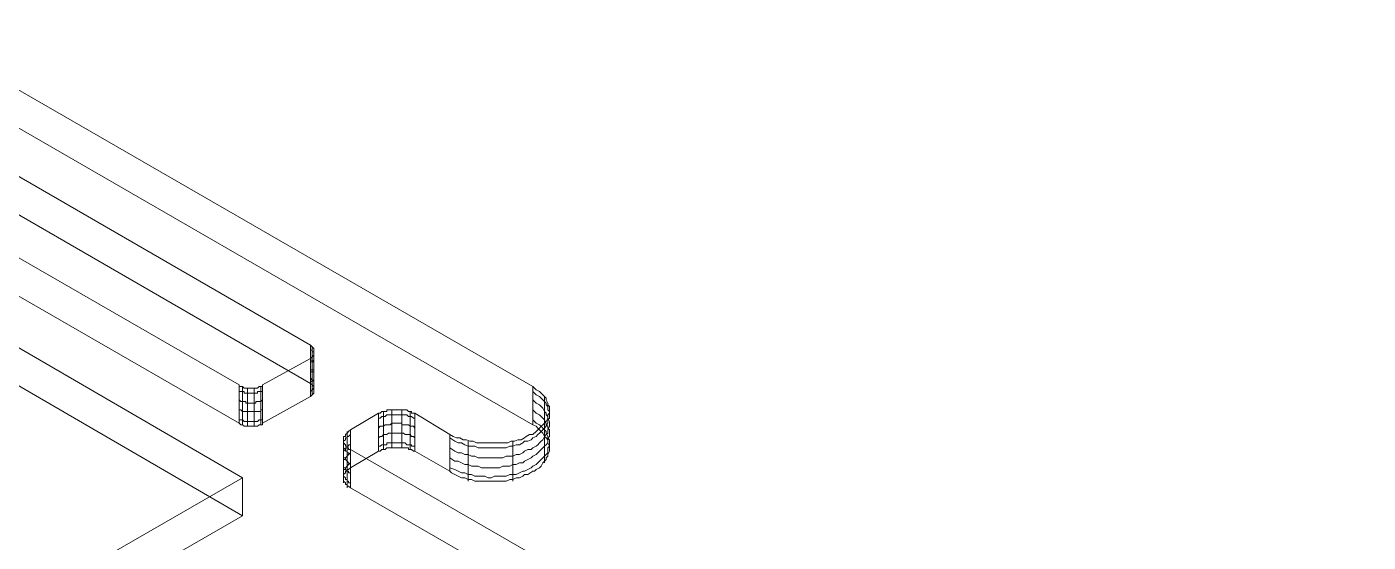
# Model space of a CAD drawing. Header units: millimetres. Extents: x 251 to 1800, y 172 to 1116.
# Drawn here: x 875.4 to 1088.8, y 972.3 to 1054.2 of the extents above; entities that cross this region are included whole.
import ezdxf

# ---------------------------------------------------------------- set-up
doc = ezdxf.new("R2010")
doc.units = ezdxf.units.MM

msp = doc.modelspace()

# ---------------------------------------------------------------- linework, layer by layer
at = {"color": 8, "lineweight": 0, "true_color": 0x808080}
for points in [[(955.887161, 997.039253), (856.617505, 1054.237089)], [(955.887161, 997.039253), (856.617505, 1054.237089)], [(1108.469829, 876.334184), (926.847411, 980.976469), (926.571892, 981.224437), (926.323924, 981.224437), (926.323924, 981.499956), (926.048405, 981.499956), (926.048405, 981.747924), (925.772885, 982.023443), (925.772885, 982.271411), (925.772885, 982.54693), (925.772885, 982.822449), (925.772885, 983.070417), (926.048405, 983.345936), (926.048405, 983.593904), (926.323924, 983.593904), (926.323924, 983.869423), (926.571892, 983.869423), (926.847411, 984.117391), (931.338378, 986.762377), (931.586346, 986.762377), (931.861865, 987.037897), (932.109832, 987.037897), (932.385352, 987.037897), (932.660871, 987.285864), (932.908839, 987.285864), (933.184358, 987.285864), (933.432326, 987.285864), (933.707845, 987.285864), (933.955813, 987.285864), (934.231332, 987.285864), (934.506852, 987.285864), (934.754819, 987.285864), (935.030339, 987.285864), (935.278306, 987.285864), (935.553826, 987.285864), (935.829345, 987.285864), (936.077312, 987.285864), (936.077312, 987.037897), (936.352832, 987.037897), (936.600799, 987.037897), (936.876319, 986.762377), (937.124286, 986.762377), (942.689779, 983.593904), (942.937747, 983.345936), (943.461234, 983.070417), (944.012272, 982.822449), (944.535759, 982.54693), (945.059246, 982.54693), (945.582733, 982.271411), (946.10622, 982.271411), (946.629707, 982.023443), (947.180746, 982.023443), (947.704233, 982.023443), (948.22772, 982.023443), (948.751207, 982.023443), (949.274694, 982.023443), (949.798181, 982.023443), (950.597187, 982.023443), (951.120674, 982.023443), (951.644161, 982.023443), (952.1952, 982.271411), (952.718687, 982.271411), (953.242174, 982.54693), (953.765661, 982.54693), (954.289148, 982.822449), (954.564667, 983.070417), (955.088154, 983.070417), (955.887161, 983.593904), (956.135128, 983.593904), (956.410647, 983.869423), (956.934134, 984.117391), (957.209654, 984.39291), (957.457621, 984.916397), (957.733141, 985.191917), (957.981108, 985.439884), (957.981108, 985.715404), (958.256628, 985.963371), (958.256628, 986.238891), (958.532147, 986.762377), (958.532147, 987.037897), (958.532147, 987.285864), (958.532147, 987.561384), (958.256628, 988.084871), (958.256628, 988.36039), (958.256628, 988.608358), (957.981108, 988.883877), (957.733141, 989.131845), (957.457621, 989.655332), (957.209654, 989.930851), (956.934134, 990.178819), (956.658615, 990.454338), (956.410647, 990.729857), (955.887161, 990.977825), (856.617505, 1048.175662)], [(955.887161, 990.977825), (856.617505, 1048.175662)], [(867.968906, 1033.931306), (920.510464, 1003.624167)], [(867.968906, 1033.931306), (920.510464, 1003.624167)], [(867.968906, 1027.869879), (920.510464, 997.56274), (920.758431, 997.314772), (921.033951, 997.039253), (921.033951, 996.791285), (921.033951, 996.515766), (921.033951, 996.240246), (921.033951, 995.992279), (920.758431, 995.716759), (920.510464, 995.468792), (912.851023, 991.253344), (912.851023, 990.977825), (912.575504, 990.977825), (912.327536, 990.977825), (912.052017, 990.729857), (911.804049, 990.729857), (911.52853, 990.729857), (911.253011, 990.729857), (911.005043, 990.729857), (910.729524, 990.729857), (910.481556, 990.729857), (910.206037, 990.729857), (909.958069, 990.729857), (909.68255, 990.977825), (909.40703, 990.977825), (909.159063, 991.253344), (856.893024, 1021.284964)], [(909.159063, 997.314772), (856.893024, 1027.346392)], [(909.159063, 997.314772), (856.893024, 1027.346392)], [(867.968906, 1027.869879), (920.510464, 997.56274)], [(909.159063, 991.253344), (856.893024, 1021.284964)], [(909.68255, 982.54693), (857.416511, 1012.854069)], [(909.68255, 976.485502), (857.416511, 1006.792641)], [(909.68255, 982.54693), (909.68255, 976.485502), (857.416511, 1006.792641)], [(920.510464, 1001.53022), (920.758431, 1001.778187), (921.033951, 1002.053707), (921.033951, 1002.301674), (921.033951, 1002.577194), (921.033951, 1002.852713), (921.033951, 1003.100681), (920.758431, 1003.3762), (920.510464, 1003.624167)], [(920.510464, 997.56274), (920.510464, 1003.624167)], [(920.510464, 997.56274), (920.510464, 1003.624167)], [(920.510464, 1001.53022), (920.758431, 1001.778187), (921.033951, 1002.053707), (921.033951, 1002.301674), (921.033951, 1002.577194), (921.033951, 1002.852713), (921.033951, 1003.100681), (920.758431, 1003.3762), (920.510464, 1003.624167)], [(920.758431, 997.314772), (920.758431, 1003.3762), (920.758431, 1003.100681)], [(920.510464, 1001.53022), (912.851023, 997.314772)], [(920.510464, 1001.53022), (912.851023, 997.314772)], [(920.510464, 1000.731213), (920.510464, 1001.006733), (920.758431, 1001.006733), (921.033951, 1001.2547), (921.033951, 1001.53022), (921.033951, 1001.778187), (921.033951, 1002.053707), (921.033951, 1002.301674), (921.033951, 1002.577194), (920.758431, 1002.577194), (920.758431, 1002.852713), (920.510464, 1002.852713), (920.510464, 1002.577194)], [(920.510464, 1001.53022), (920.510464, 995.468792)], [(920.510464, 1001.53022), (920.510464, 995.468792)], [(920.510464, 999.160752), (920.510464, 999.40872), (920.758431, 999.40872), (920.758431, 999.684239), (921.033951, 999.684239), (921.033951, 999.932207), (921.033951, 1000.207726), (921.033951, 1000.483246), (921.033951, 1000.731213), (921.033951, 1001.006733), (920.758431, 1001.006733), (920.758431, 1001.2547), (920.510464, 1001.2547), (920.510464, 1001.006733)], [(920.758431, 995.716759), (920.758431, 1001.778187), (920.758431, 1001.53022)], [(921.033951, 996.791285), (921.033951, 1002.852713), (921.033951, 1002.577194)], [(921.033951, 996.240246), (921.033951, 1002.301674), (921.033951, 1002.053707)], [(920.510464, 997.838259), (920.758431, 997.838259), (920.758431, 998.086227), (921.033951, 998.086227), (921.033951, 998.361746), (921.033951, 998.637266), (921.033951, 998.885233), (921.033951, 999.160752), (921.033951, 999.40872), (920.758431, 999.40872), (920.758431, 999.684239), (920.510464, 999.684239), (920.510464, 999.932207), (920.510464, 999.684239)], [(909.159063, 997.314772), (909.159063, 997.039253), (909.40703, 997.039253), (909.68255, 997.039253), (909.958069, 996.791285), (910.206037, 996.791285), (910.481556, 996.791285), (910.729524, 996.791285), (911.005043, 996.791285), (911.253011, 996.791285), (911.52853, 996.791285), (911.804049, 996.791285), (912.052017, 996.791285), (912.327536, 997.039253), (912.575504, 997.039253), (912.851023, 997.039253), (912.851023, 997.314772)], [(909.159063, 997.314772), (909.159063, 991.253344)], [(909.159063, 997.314772), (909.159063, 997.039253), (909.40703, 997.039253), (909.68255, 997.039253), (909.958069, 996.791285), (910.206037, 996.791285), (910.481556, 996.791285), (910.729524, 996.791285), (911.005043, 996.791285), (911.253011, 996.791285), (911.52853, 996.791285), (911.804049, 996.791285), (912.052017, 996.791285), (912.327536, 997.039253), (912.575504, 997.039253), (912.851023, 997.039253), (912.851023, 997.314772)], [(909.159063, 997.314772), (909.159063, 991.253344)], [(909.68255, 990.977825), (909.68255, 997.039253), (909.68255, 996.791285)], [(910.481556, 990.729857), (910.481556, 996.791285), (910.481556, 996.515766)], [(911.52853, 990.729857), (911.52853, 996.791285), (911.52853, 996.515766)], [(912.575504, 990.977825), (912.575504, 997.039253), (912.575504, 996.791285)], [(912.851023, 991.253344), (912.851023, 997.314772)], [(912.851023, 991.253344), (912.851023, 997.314772)], [(920.510464, 996.240246), (920.758431, 996.515766), (921.033951, 996.791285), (921.033951, 997.039253), (921.033951, 997.314772), (921.033951, 997.56274), (921.033951, 997.838259), (920.758431, 998.086227), (920.510464, 998.361746), (920.510464, 998.086227)], [(920.510464, 997.56274), (920.758431, 997.314772), (921.033951, 997.039253), (921.033951, 996.791285), (921.033951, 996.515766), (921.033951, 996.240246), (921.033951, 995.992279), (920.758431, 995.716759), (920.510464, 995.468792)], [(955.887161, 997.039253), (956.135128, 996.791285), (956.410647, 996.515766), (956.934134, 996.240246), (957.209654, 995.992279), (957.457621, 995.716759), (957.733141, 995.468792), (957.981108, 995.193272), (957.981108, 994.945305), (958.256628, 994.421818), (958.256628, 994.146299), (958.532147, 993.870779), (958.532147, 993.622812), (958.532147, 993.099325), (958.532147, 992.823805), (958.256628, 992.575838), (958.256628, 992.300318), (958.256628, 992.024799), (957.981108, 991.501312), (957.733141, 991.253344), (957.457621, 990.977825), (957.209654, 990.729857), (956.934134, 990.454338), (956.658615, 990.178819), (956.410647, 989.930851), (955.887161, 989.407364), (955.363674, 989.407364), (954.812635, 989.131845), (954.564667, 988.883877), (954.04118, 988.608358), (953.490141, 988.608358), (952.966654, 988.36039), (952.443167, 988.36039), (951.919681, 988.084871), (951.396194, 988.084871), (950.872707, 988.084871), (950.0737, 988.084871), (949.550213, 988.084871), (949.026726, 988.084871), (948.475687, 988.084871), (947.952201, 988.084871), (947.428714, 988.084871), (946.905227, 988.084871), (946.38174, 988.36039), (945.858253, 988.36039), (945.307214, 988.608358), (944.783727, 988.608358), (944.26024, 988.883877), (943.736753, 988.883877), (943.213266, 989.131845), (942.689779, 989.407364)], [(955.887161, 997.039253), (956.135128, 996.791285), (956.410647, 996.515766), (956.934134, 996.240246), (957.209654, 995.992279), (957.457621, 995.716759), (957.733141, 995.468792), (957.981108, 995.193272), (957.981108, 994.945305), (958.256628, 994.421818), (958.256628, 994.146299), (958.532147, 993.870779), (958.532147, 993.622812), (958.532147, 993.099325), (958.532147, 992.823805), (958.256628, 992.575838), (958.256628, 992.300318), (958.256628, 992.024799), (957.981108, 991.501312), (957.733141, 991.253344), (957.457621, 990.977825), (957.209654, 990.729857), (956.934134, 990.454338), (956.658615, 990.178819), (956.410647, 989.930851), (955.887161, 989.407364), (955.363674, 989.407364), (954.812635, 989.131845), (954.564667, 988.883877), (954.04118, 988.608358), (953.490141, 988.608358), (952.966654, 988.36039), (952.443167, 988.36039), (951.919681, 988.084871), (951.396194, 988.084871), (950.872707, 988.084871), (950.0737, 988.084871), (949.550213, 988.084871), (949.026726, 988.084871), (948.475687, 988.084871), (947.952201, 988.084871), (947.428714, 988.084871), (946.905227, 988.084871), (946.38174, 988.36039), (945.858253, 988.36039), (945.307214, 988.608358), (944.783727, 988.608358), (944.26024, 988.883877), (943.736753, 988.883877), (943.213266, 989.131845), (942.689779, 989.407364)], [(955.887161, 997.039253), (955.887161, 990.977825)], [(955.887161, 997.039253), (955.887161, 990.977825)], [(909.159063, 996.515766), (909.159063, 996.240246), (909.40703, 996.240246), (909.68255, 996.240246), (909.958069, 996.240246), (909.958069, 995.992279), (910.206037, 995.992279), (910.481556, 995.992279), (910.729524, 995.992279), (911.005043, 995.992279), (911.253011, 995.992279), (911.52853, 995.992279), (911.804049, 995.992279), (912.052017, 995.992279), (912.052017, 996.240246), (912.327536, 996.240246), (912.575504, 996.240246), (912.851023, 996.240246), (912.851023, 996.515766), (912.851023, 996.240246)], [(909.159063, 994.945305), (909.40703, 994.669786), (909.68255, 994.669786), (909.958069, 994.669786), (910.206037, 994.669786), (910.206037, 994.421818), (910.481556, 994.421818), (910.729524, 994.421818), (911.005043, 994.421818), (911.253011, 994.421818), (911.52853, 994.421818), (911.804049, 994.421818), (911.804049, 994.669786), (912.052017, 994.669786), (912.327536, 994.669786), (912.575504, 994.669786), (912.851023, 994.945305), (912.851023, 994.669786)], [(920.510464, 995.468792), (912.851023, 991.253344)], [(955.887161, 996.240246), (956.135128, 995.992279), (956.410647, 995.716759), (956.934134, 995.468792), (957.209654, 995.193272), (957.457621, 994.945305), (957.733141, 994.669786), (957.981108, 994.421818), (957.981108, 994.146299), (958.256628, 993.870779), (958.256628, 993.347292), (958.532147, 993.099325), (958.532147, 992.823805), (958.532147, 992.575838), (958.532147, 992.024799), (958.256628, 991.776831), (958.256628, 991.501312), (958.256628, 991.253344), (957.981108, 990.729857), (957.733141, 990.454338), (957.457621, 990.178819), (957.209654, 989.930851), (956.934134, 989.655332), (956.658615, 989.407364), (956.410647, 989.131845), (955.887161, 988.883877), (955.611641, 988.608358), (955.088154, 988.36039), (954.564667, 988.36039), (954.289148, 988.084871), (953.765661, 987.809351), (953.242174, 987.809351), (952.718687, 987.561384), (952.1952, 987.561384), (951.644161, 987.285864), (951.120674, 987.285864), (950.597187, 987.285864), (949.798181, 987.285864), (949.274694, 987.285864), (948.751207, 987.285864), (948.22772, 987.285864), (947.704233, 987.285864), (947.180746, 987.285864), (946.629707, 987.561384), (946.10622, 987.561384), (945.582733, 987.561384), (945.059246, 987.809351), (944.535759, 988.084871), (944.012272, 988.084871), (943.461234, 988.36039), (942.689779, 988.883877), (942.689779, 988.608358)], [(955.887161, 994.945305), (956.135128, 994.669786), (956.410647, 994.421818), (956.934134, 994.146299), (957.209654, 993.870779), (957.457621, 993.622812), (957.733141, 993.099325), (957.981108, 992.823805), (957.981108, 992.575838), (958.256628, 992.300318), (958.256628, 992.024799), (958.532147, 991.501312), (958.532147, 991.253344), (958.532147, 990.977825), (958.532147, 990.729857), (958.256628, 990.178819), (958.256628, 989.930851), (958.256628, 989.655332), (957.981108, 989.407364), (957.733141, 989.131845), (957.457621, 988.608358), (957.209654, 988.36039), (956.934134, 988.084871), (956.658615, 987.809351), (956.410647, 987.561384), (955.887161, 987.285864), (955.611641, 987.037897), (955.088154, 987.037897), (954.564667, 986.762377), (954.289148, 986.51441), (953.765661, 986.238891), (953.242174, 986.238891), (952.718687, 985.963371), (952.1952, 985.963371), (951.644161, 985.963371), (951.120674, 985.715404), (950.597187, 985.715404), (949.798181, 985.715404), (949.274694, 985.715404), (948.751207, 985.715404), (948.22772, 985.715404), (947.704233, 985.715404), (947.180746, 985.715404), (946.629707, 985.963371), (946.10622, 985.963371), (945.582733, 986.238891), (945.059246, 986.238891), (944.535759, 986.51441), (944.012272, 986.51441), (943.461234, 986.762377), (942.689779, 987.285864), (942.689779, 987.037897)], [(957.733141, 995.468792), (957.733141, 989.407364), (957.733141, 989.131845)], [(909.159063, 993.347292), (909.40703, 993.347292), (909.68255, 993.099325), (909.958069, 993.099325), (910.206037, 993.099325), (910.481556, 993.099325), (910.729524, 993.099325), (911.005043, 993.099325), (911.253011, 993.099325), (911.52853, 993.099325), (911.804049, 993.099325), (912.052017, 993.099325), (912.327536, 993.099325), (912.575504, 993.099325), (912.575504, 993.347292), (912.851023, 993.347292), (912.851023, 993.099325)], [(926.847411, 990.178819), (931.338378, 992.823805)], [(926.847411, 990.178819), (931.338378, 992.823805)], [(937.124286, 992.823805), (936.876319, 992.823805), (936.600799, 992.823805), (936.600799, 993.099325), (936.352832, 993.099325), (936.077312, 993.099325), (935.829345, 993.347292), (935.553826, 993.347292), (935.278306, 993.347292), (935.030339, 993.347292), (934.754819, 993.347292), (934.506852, 993.347292), (934.231332, 993.347292), (933.955813, 993.347292), (933.707845, 993.347292), (933.432326, 993.347292), (933.184358, 993.347292), (932.908839, 993.347292), (932.660871, 993.347292), (932.660871, 993.099325), (932.385352, 993.099325), (932.109832, 993.099325), (931.861865, 993.099325), (931.586346, 992.823805), (931.338378, 992.823805)], [(937.124286, 992.823805), (936.876319, 992.823805), (936.600799, 992.823805), (936.600799, 993.099325), (936.352832, 993.099325), (936.077312, 993.099325), (935.829345, 993.347292), (935.553826, 993.347292), (935.278306, 993.347292), (935.030339, 993.347292), (934.754819, 993.347292), (934.506852, 993.347292), (934.231332, 993.347292), (933.955813, 993.347292), (933.707845, 993.347292), (933.432326, 993.347292), (933.184358, 993.347292), (932.908839, 993.347292), (932.660871, 993.347292), (932.660871, 993.099325), (932.385352, 993.099325), (932.109832, 993.099325), (931.861865, 993.099325), (931.586346, 992.823805), (931.338378, 992.823805)], [(931.338378, 986.762377), (931.338378, 992.823805)], [(931.338378, 986.762377), (931.338378, 992.823805)], [(937.124286, 992.024799), (936.876319, 992.024799), (936.600799, 992.300318), (936.352832, 992.300318), (936.077312, 992.300318), (935.829345, 992.575838), (935.553826, 992.575838), (935.278306, 992.575838), (935.030339, 992.575838), (934.754819, 992.575838), (934.506852, 992.575838), (934.231332, 992.575838), (933.955813, 992.575838), (933.707845, 992.575838), (933.432326, 992.575838), (933.184358, 992.575838), (932.908839, 992.575838), (932.660871, 992.575838), (932.385352, 992.300318), (932.109832, 992.300318), (931.861865, 992.300318), (931.586346, 992.024799), (931.338378, 992.024799), (931.338378, 991.776831)], [(932.109832, 987.037897), (932.109832, 993.099325), (932.109832, 992.823805)], [(933.432326, 987.285864), (933.432326, 993.347292), (933.432326, 993.099325)], [(935.030339, 987.285864), (935.030339, 993.347292), (935.030339, 993.099325)], [(936.352832, 987.037897), (936.352832, 993.099325), (936.352832, 992.823805)], [(937.124286, 992.823805), (942.689779, 989.407364)], [(937.124286, 992.823805), (937.124286, 986.762377)], [(937.124286, 992.823805), (942.689779, 989.407364)], [(937.124286, 992.823805), (937.124286, 986.762377)], [(955.887161, 993.347292), (956.135128, 993.099325), (956.410647, 992.823805), (956.934134, 992.575838), (957.209654, 992.300318), (957.457621, 992.024799), (957.733141, 991.776831), (957.981108, 991.253344), (957.981108, 990.977825), (958.256628, 990.729857), (958.256628, 990.454338), (958.532147, 990.178819), (958.532147, 989.655332), (958.532147, 989.407364), (958.532147, 989.131845), (958.256628, 988.883877), (958.256628, 988.36039), (958.256628, 988.084871), (957.981108, 987.809351), (957.733141, 987.561384), (957.457621, 987.285864), (957.209654, 987.037897), (956.934134, 986.762377), (956.658615, 986.51441), (956.410647, 986.238891), (955.887161, 985.963371), (955.611641, 985.715404), (955.088154, 985.439884), (954.564667, 985.191917), (954.289148, 984.916397), (953.765661, 984.916397), (953.242174, 984.66843), (952.718687, 984.66843), (952.1952, 984.39291), (951.644161, 984.39291), (951.120674, 984.39291), (950.597187, 984.117391), (949.798181, 984.117391), (949.274694, 984.117391), (948.751207, 984.117391), (948.22772, 984.117391), (947.704233, 984.117391), (947.180746, 984.39291), (946.629707, 984.39291), (946.10622, 984.39291), (945.582733, 984.66843), (945.059246, 984.66843), (944.535759, 984.916397), (944.012272, 985.191917), (943.461234, 985.191917), (942.689779, 985.715404), (942.689779, 985.439884)], [(909.159063, 991.776831), (909.40703, 991.776831), (909.68255, 991.776831), (909.958069, 991.501312), (910.206037, 991.501312), (910.481556, 991.501312), (910.729524, 991.501312), (911.005043, 991.501312), (911.253011, 991.501312), (911.52853, 991.501312), (911.804049, 991.501312), (912.052017, 991.501312), (912.327536, 991.776831), (912.575504, 991.776831), (912.851023, 991.776831), (912.851023, 991.501312)], [(912.851023, 991.253344), (912.851023, 990.977825), (912.575504, 990.977825), (912.327536, 990.977825), (912.052017, 990.729857), (911.804049, 990.729857), (911.52853, 990.729857), (911.253011, 990.729857), (911.005043, 990.729857), (910.729524, 990.729857), (910.481556, 990.729857), (910.206037, 990.729857), (909.958069, 990.729857), (909.68255, 990.977825), (909.40703, 990.977825), (909.159063, 991.253344)], [(937.124286, 990.454338), (936.876319, 990.729857), (936.600799, 990.729857), (936.352832, 990.729857), (936.077312, 990.977825), (935.829345, 990.977825), (935.553826, 990.977825), (935.278306, 990.977825), (935.030339, 990.977825), (935.030339, 991.253344), (934.754819, 991.253344), (934.506852, 991.253344), (934.231332, 991.253344), (933.955813, 991.253344), (933.707845, 991.253344), (933.432326, 991.253344), (933.184358, 990.977825), (932.908839, 990.977825), (932.660871, 990.977825), (932.385352, 990.977825), (932.109832, 990.729857), (931.861865, 990.729857), (931.586346, 990.729857), (931.338378, 990.454338), (931.338378, 990.178819)], [(955.887161, 991.776831), (956.135128, 991.501312), (956.410647, 991.253344), (956.934134, 990.977825), (957.209654, 990.729857), (957.457621, 990.454338), (957.733141, 990.178819), (957.981108, 989.930851), (957.981108, 989.655332), (958.256628, 989.131845), (958.256628, 988.883877), (958.532147, 988.608358), (958.532147, 988.36039), (958.532147, 987.809351), (958.532147, 987.561384), (958.256628, 987.285864), (958.256628, 987.037897), (958.256628, 986.51441), (957.981108, 986.238891), (957.733141, 985.963371), (957.457621, 985.715404), (957.209654, 985.439884), (956.934134, 985.191917), (956.658615, 984.916397), (956.410647, 984.66843), (955.887161, 984.39291), (955.611641, 984.117391), (955.088154, 983.869423), (954.564667, 983.593904), (954.289148, 983.593904), (953.765661, 983.345936), (953.242174, 983.070417), (952.718687, 983.070417), (952.1952, 983.070417), (951.644161, 982.822449), (951.120674, 982.822449), (950.597187, 982.822449), (949.798181, 982.822449), (949.274694, 982.54693), (948.751207, 982.54693), (948.22772, 982.822449), (947.704233, 982.822449), (947.180746, 982.822449), (946.629707, 982.822449), (946.10622, 983.070417), (945.582733, 983.070417), (945.059246, 983.345936), (944.535759, 983.345936), (944.012272, 983.593904), (943.461234, 983.869423), (942.689779, 984.117391), (942.689779, 983.869423)], [(942.689779, 983.593904), (942.937747, 983.345936), (943.461234, 983.070417), (944.012272, 982.822449), (944.535759, 982.54693), (945.059246, 982.54693), (945.582733, 982.271411), (946.10622, 982.271411), (946.629707, 982.023443), (947.180746, 982.023443), (947.704233, 982.023443), (948.22772, 982.023443), (948.751207, 982.023443), (949.274694, 982.023443), (949.798181, 982.023443), (950.597187, 982.023443), (951.120674, 982.023443), (951.644161, 982.023443), (952.1952, 982.271411), (952.718687, 982.271411), (953.242174, 982.54693), (953.765661, 982.54693), (954.289148, 982.822449), (954.564667, 983.070417), (955.088154, 983.070417), (955.887161, 983.593904), (956.135128, 983.593904), (956.410647, 983.869423), (956.934134, 984.117391), (957.209654, 984.39291), (957.457621, 984.916397), (957.733141, 985.191917), (957.981108, 985.439884), (957.981108, 985.715404), (958.256628, 985.963371), (958.256628, 986.238891), (958.532147, 986.762377), (958.532147, 987.037897), (958.532147, 987.285864), (958.532147, 987.561384), (958.256628, 988.084871), (958.256628, 988.36039), (958.256628, 988.608358), (957.981108, 988.883877), (957.733141, 989.131845), (957.457621, 989.655332), (957.209654, 989.930851), (956.934134, 990.178819), (956.658615, 990.454338), (956.410647, 990.729857), (955.887161, 990.977825)], [(957.733141, 991.253344), (957.733141, 985.191917), (957.733141, 984.916397)], [(926.847411, 990.178819), (926.571892, 989.930851), (926.323924, 989.655332), (926.048405, 989.407364), (926.048405, 989.131845), (925.772885, 989.131845), (925.772885, 988.883877), (925.772885, 988.608358), (925.772885, 988.36039), (925.772885, 988.084871), (926.048405, 987.809351), (926.048405, 987.561384), (926.323924, 987.561384), (926.323924, 987.285864), (926.571892, 987.285864), (926.571892, 987.037897), (926.847411, 987.037897)], [(926.847411, 990.178819), (926.571892, 989.930851), (926.323924, 989.655332), (926.048405, 989.407364), (926.048405, 989.131845), (925.772885, 989.131845), (925.772885, 988.883877), (925.772885, 988.608358), (925.772885, 988.36039), (925.772885, 988.084871), (926.048405, 987.809351), (926.048405, 987.561384), (926.323924, 987.561384), (926.323924, 987.285864), (926.571892, 987.285864), (926.571892, 987.037897), (926.847411, 987.037897)], [(926.847411, 986.238891), (926.571892, 986.51441), (926.323924, 986.51441), (926.323924, 986.762377), (926.048405, 986.762377), (926.048405, 987.037897), (925.772885, 987.285864), (925.772885, 987.561384), (925.772885, 987.809351), (925.772885, 988.084871), (925.772885, 988.36039), (926.048405, 988.608358), (926.048405, 988.883877), (926.323924, 988.883877), (926.323924, 989.131845), (926.571892, 989.131845), (926.847411, 989.407364), (926.847411, 989.131845)], [(925.772885, 988.883877), (925.772885, 983.070417), (925.772885, 982.822449)], [(926.323924, 989.930851), (926.323924, 983.869423), (926.323924, 983.593904)], [(926.847411, 990.178819), (926.847411, 984.117391)], [(926.847411, 990.178819), (926.847411, 984.117391)], [(937.124286, 988.883877), (936.876319, 989.131845), (936.600799, 989.131845), (936.352832, 989.407364), (936.077312, 989.407364), (935.829345, 989.407364), (935.553826, 989.407364), (935.278306, 989.655332), (935.030339, 989.655332), (934.754819, 989.655332), (934.506852, 989.655332), (934.231332, 989.655332), (933.955813, 989.655332), (933.707845, 989.655332), (933.432326, 989.655332), (933.184358, 989.655332), (932.908839, 989.655332), (932.660871, 989.407364), (932.385352, 989.407364), (932.109832, 989.407364), (931.861865, 989.131845), (931.586346, 989.131845), (931.338378, 988.883877), (931.338378, 988.608358)], [(942.689779, 983.593904), (942.689779, 989.407364)], [(942.689779, 983.593904), (942.689779, 989.407364)], [(945.582733, 988.36039), (945.582733, 982.271411), (945.582733, 982.023443)], [(952.718687, 988.36039), (952.718687, 982.271411), (952.718687, 982.023443)], [(925.772885, 988.084871), (925.772885, 982.023443), (925.772885, 981.747924)], [(926.847411, 984.66843), (926.571892, 984.916397), (926.323924, 985.191917), (926.048405, 985.439884), (926.048405, 985.715404), (925.772885, 985.715404), (925.772885, 985.963371), (925.772885, 986.238891), (925.772885, 986.51441), (925.772885, 986.762377), (926.048405, 987.037897), (926.048405, 987.285864), (926.323924, 987.285864), (926.323924, 987.561384), (926.571892, 987.561384), (926.571892, 987.809351), (926.847411, 987.809351), (926.847411, 987.561384)], [(926.847411, 983.070417), (926.847411, 983.345936), (926.571892, 983.345936), (926.571892, 983.593904), (926.323924, 983.593904), (926.048405, 983.869423), (926.048405, 984.117391), (925.772885, 984.117391), (925.772885, 984.39291), (925.772885, 984.66843), (925.772885, 984.916397), (925.772885, 985.191917), (925.772885, 985.439884), (926.048405, 985.439884), (926.048405, 985.715404), (926.323924, 985.963371), (926.571892, 986.238891), (926.847411, 986.51441), (926.847411, 986.238891)], [(926.323924, 987.285864), (926.323924, 981.224437), (926.323924, 980.976469)], [(1108.469829, 882.395612), (926.847411, 987.037897)], [(1108.469829, 882.395612), (926.847411, 987.037897)], [(926.847411, 980.976469), (926.847411, 987.037897)], [(926.847411, 980.976469), (926.847411, 987.037897)], [(926.847411, 984.117391), (931.338378, 986.762377)], [(937.124286, 987.561384), (936.876319, 987.561384), (936.600799, 987.561384), (936.600799, 987.809351), (936.352832, 987.809351), (936.077312, 987.809351), (935.829345, 987.809351), (935.553826, 988.084871), (935.278306, 988.084871), (935.030339, 988.084871), (934.754819, 988.084871), (934.506852, 988.084871), (934.231332, 988.084871), (933.955813, 988.084871), (933.707845, 988.084871), (933.432326, 988.084871), (933.184358, 988.084871), (932.908839, 988.084871), (932.660871, 988.084871), (932.660871, 987.809351), (932.385352, 987.809351), (932.109832, 987.809351), (931.861865, 987.809351), (931.586346, 987.561384), (931.338378, 987.561384), (931.338378, 987.285864)], [(931.338378, 986.762377), (931.586346, 986.762377), (931.861865, 987.037897), (932.109832, 987.037897), (932.385352, 987.037897), (932.660871, 987.285864), (932.908839, 987.285864), (933.184358, 987.285864), (933.432326, 987.285864), (933.707845, 987.285864), (933.955813, 987.285864), (934.231332, 987.285864), (934.506852, 987.285864), (934.754819, 987.285864), (935.030339, 987.285864), (935.278306, 987.285864), (935.553826, 987.285864), (935.829345, 987.285864), (936.077312, 987.285864), (936.077312, 987.037897), (936.352832, 987.037897), (936.600799, 987.037897), (936.876319, 986.762377), (937.124286, 986.762377)], [(937.124286, 986.762377), (942.689779, 983.593904)], [(926.847411, 981.747924), (926.571892, 981.747924), (926.571892, 982.023443), (926.323924, 982.023443), (926.323924, 982.271411), (926.048405, 982.271411), (926.048405, 982.54693), (925.772885, 982.822449), (925.772885, 983.070417), (925.772885, 983.345936), (925.772885, 983.593904), (925.772885, 983.869423), (926.048405, 983.869423), (926.048405, 984.117391), (926.323924, 984.39291), (926.571892, 984.66843), (926.847411, 984.916397), (926.847411, 984.66843)], [(926.847411, 980.976469), (926.571892, 981.224437), (926.323924, 981.224437), (926.323924, 981.499956), (926.048405, 981.499956), (926.048405, 981.747924), (925.772885, 982.023443), (925.772885, 982.271411), (925.772885, 982.54693), (925.772885, 982.822449), (925.772885, 983.070417), (926.048405, 983.345936), (926.048405, 983.593904), (926.323924, 983.593904), (926.323924, 983.869423), (926.571892, 983.869423), (926.847411, 984.117391)], [(857.416511, 952.515311), (909.68255, 982.54693)], [(909.68255, 982.54693), (909.68255, 976.485502)], [(1108.469829, 876.334184), (926.847411, 980.976469)], [(857.416511, 946.453883), (909.68255, 976.485502)], [(857.416511, 952.515311), (857.416511, 946.453883), (909.68255, 976.485502)]]:
    msp.add_lwpolyline(points, dxfattribs=at)
msp.add_lwpolyline([(857.416511, 1012.854069), (804.874953, 982.54693), (857.416511, 952.515311), (909.68255, 982.54693)], close=True, dxfattribs=at)

doc.saveas('drawing.dxf')
